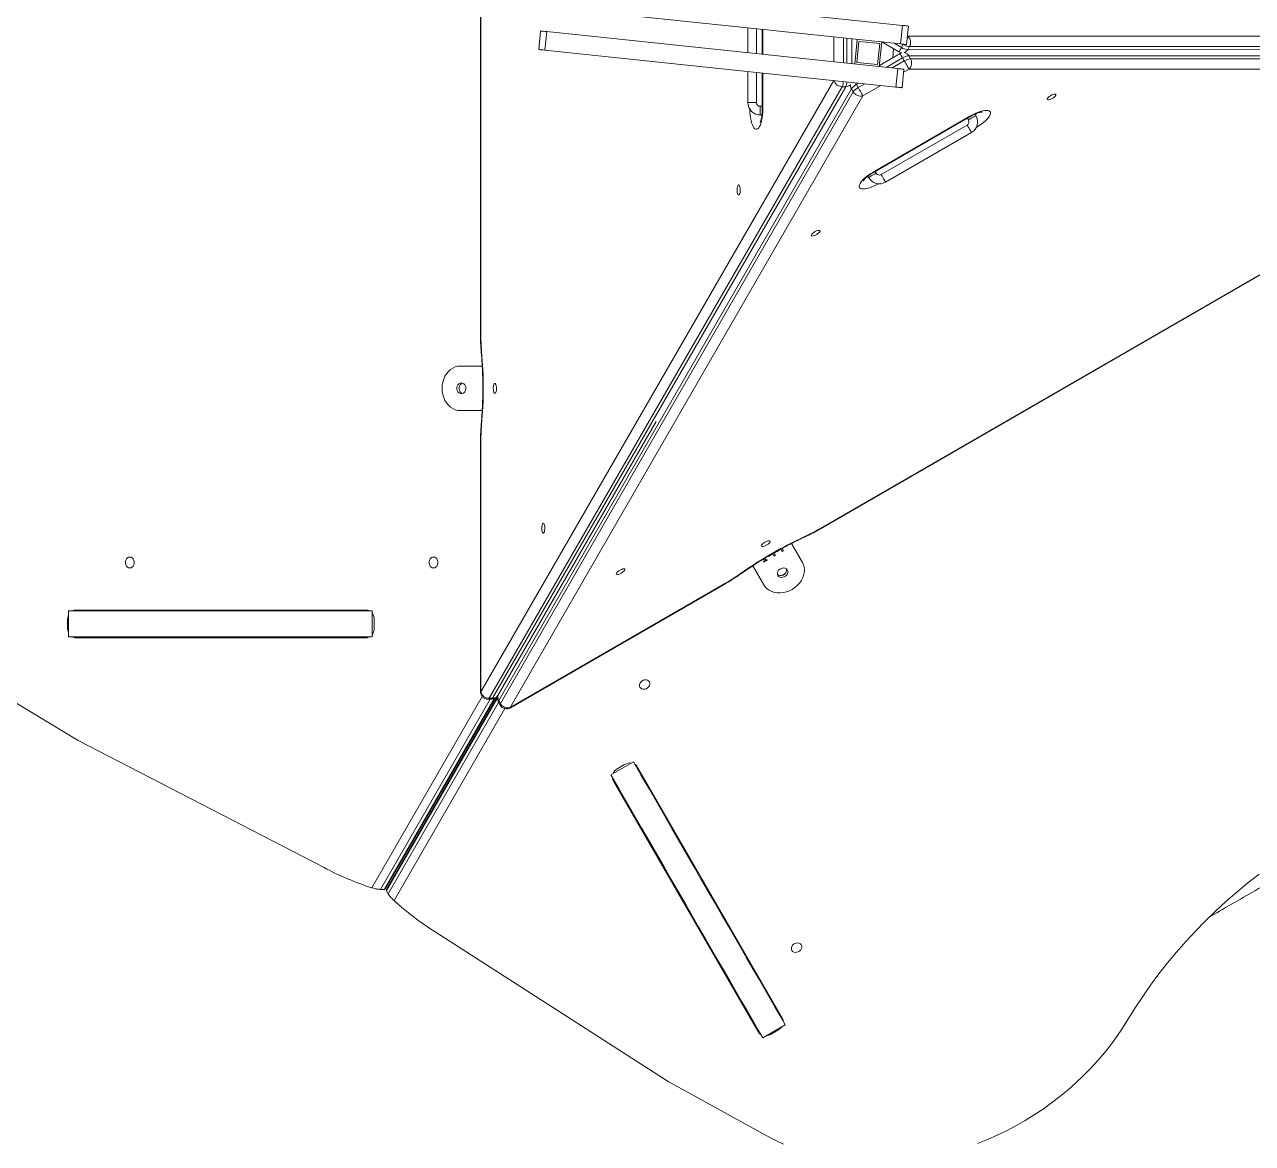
# Model space of a CAD drawing. Header units: millimetres. Extents: x 10684 to 26054, y -4768 to 6894.
# Drawn here: x 15979 to 16970, y -1742 to -840 of the extents above; entities that cross this region are included whole.
import ezdxf

# ---------------------------------------------------------------- set-up
doc = ezdxf.new("R2010")
doc.units = ezdxf.units.MM
doc.layers.add('DIKOM_ОБЪЕКТ', color=7, linetype='Continuous')

msp = doc.modelspace()

# ---------------------------------------------------------------- linework, layer by layer
at = {"layer": 'DIKOM_ОБЪЕКТ', "color": 7, "linetype": 'Continuous', "lineweight": 15}
for p, q in [((16346.606, -637.258), (16346.606, -1089.054)), ((16346.931, -637.258), (16346.931, -1089.054)), ((16403.86, -810.649), (16687.121, -840.421)), ((16402.292, -825.567), (16685.553, -855.339)), ((16687.121, -840.421), (16685.553, -855.339)), ((16692.093, -840.944), (16690.525, -855.862)), ((16395.229, -844.935), (16393.661, -859.853)), ((16400.202, -845.457), (16398.634, -860.375)), ((16400.202, -845.457), (16683.462, -875.229)), ((16562.476, -862.513), (16562.476, -842.403)), ((16569.476, -843.139), (16569.476, -863.249)), ((16574.114, -843.626), (16574.114, -863.736)), ((16574.493, -843.666), (16574.493, -863.776)), ((16631.952, -869.815), (16631.952, -849.705)), ((16639.575, -850.506), (16639.575, -870.617)), ((16642.412, -870.915), (16642.412, -850.805)), ((16646.465, -871.341), (16646.465, -851.231)), ((16650.745, -851.68), (16648.654, -871.571)), ((16691.253, -848.943), (16691.681, -849.19)), ((16691.681, -849.19), (17261.366, -848.984)), ((16398.634, -860.375), (16681.894, -890.147)), ((16652.079, -853.329), (16650.303, -870.236)), ((16668.986, -855.106), (16652.079, -853.329)), ((16667.209, -872.013), (16668.986, -855.106)), ((16668.544, -873.661), (16670.635, -853.771)), ((16670.632, -853.796), (16684.424, -861.759)), ((16679.351, -866.512), (16680.112, -859.269)), ((16680.487, -854.806), (16686.45, -858.249)), ((16686.45, -858.249), (16687.869, -855.792)), ((16687.869, -855.792), (16687.425, -855.536)), ((16687.983, -855.594), (16687.869, -855.792)), ((16692.896, -857.547), (16691.477, -860.004)), ((16691.477, -860.004), (17261.162, -859.798)), ((17262.581, -857.34), (16692.896, -857.547)), ((16650.303, -870.236), (16667.209, -872.013)), ((16685.264, -863.098), (16668.646, -872.693)), ((16687.29, -866.608), (16674.067, -874.242)), ((16678.868, -874.746), (16688.709, -869.065)), ((16688.709, -869.065), (16687.29, -866.608)), ((16692.317, -864.853), (16693.736, -867.31)), ((17262.002, -865.059), (16692.317, -864.853)), ((16693.736, -867.31), (17263.421, -867.516)), ((16562.476, -902.671), (16562.476, -877.596)), ((16569.476, -878.331), (16569.476, -902.671)), ((16574.114, -878.819), (16574.114, -908.156)), ((16574.493, -878.859), (16574.493, -908.156)), ((16683.462, -875.229), (16681.894, -890.147)), ((16688.435, -875.752), (16686.867, -890.67)), ((16692.521, -875.666), (16688.18, -878.172)), ((17262.206, -875.873), (16692.521, -875.666)), ((16346.931, -1377.903), (16631.814, -884.884)), ((16638.581, -889.876), (16353.56, -1383.134)), ((16356.397, -1383.134), (16641.419, -889.876)), ((16646.037, -891.572), (16361.374, -1385.037)), ((16641.419, -889.876), (16638.581, -889.876)), ((16647.456, -894.03), (16646.037, -891.572)), ((16651.967, -887.002), (16650.071, -888.096)), ((16650.071, -888.096), (16651.49, -890.554)), ((16651.49, -890.554), (16656.768, -887.506)), ((16669.665, -888.862), (16655.301, -897.155)), ((16362.792, -1387.495), (16647.456, -894.03)), ((16655.301, -897.155), (16370.637, -1390.62)), ((16569.476, -902.671), (16562.476, -902.671)), ((16564.105, -908.156), (16564.105, -908.142)), ((16572.476, -905.671), (16572.476, -912.671)), ((16572.476, -905.671), (16574.114, -905.671)), ((16574.114, -908.156), (16574.493, -908.156)), ((16573.86, -912.671), (16572.476, -912.671)), ((16663.669, -958.672), (16741.611, -913.672)), ((16663.858, -959), (16741.801, -914)), ((16670.088, -960.759), (16739.37, -920.759)), ((16740.468, -916.661), (16739.649, -915.242)), ((16745.838, -911.962), (16746.53, -913.161)), ((16742.87, -926.822), (16673.588, -966.822)), ((16746.805, -922.668), (16746.793, -922.675)), ((16665.171, -958.242), (16665.99, -959.661)), ((16659.082, -962.262), (16659.364, -962.184)), ((16659.928, -963.161), (16659.298, -962.071)), ((16620.788, -1246.195), (17012.055, -1020.298)), ((16620.95, -1246.477), (17012.217, -1020.579)), ((16346.606, -1089.054), (16346.931, -1089.054)), ((16330.397, -1115.156), (16348.056, -1115.156)), ((16348.057, -1151.156), (16330.397, -1151.156)), ((16360.638, -1380.905), (16488.388, -1159.82)), ((16346.606, -1177.258), (16346.606, -1377.903)), ((16346.931, -1177.258), (16346.606, -1177.258)), ((16346.931, -1177.258), (16346.931, -1377.903)), ((16460.689, -1207.757), (16361.184, -1380.25)), ((16597.62, -1258.271), (16606.45, -1273.565)), ((16582.506, -1266.749), (16579.138, -1268.693)), ((16582.363, -1266.5), (16582.506, -1266.749)), ((16583.586, -1268.62), (16582.506, -1266.749)), ((16584.525, -1267.746), (16583.443, -1268.371)), ((16583.445, -1265.875), (16583.589, -1266.124)), ((16584.669, -1267.995), (16583.586, -1268.62)), ((16584.791, -1265.43), (16583.589, -1266.124)), ((16583.589, -1266.124), (16584.669, -1267.995)), ((16584.661, -1265.204), (16584.791, -1265.43)), ((16585.633, -1264.943), (16585.511, -1264.732)), ((16589.001, -1262.999), (16585.633, -1264.943)), ((16588.858, -1262.75), (16589.001, -1262.999)), ((16590.081, -1264.87), (16589.001, -1262.999)), ((16591.02, -1263.996), (16589.938, -1264.621)), ((16591.164, -1264.245), (16590.081, -1264.87)), ((16591.287, -1261.68), (16590.084, -1262.374)), ((16590.084, -1262.374), (16591.164, -1264.245)), ((16575.273, -1291.565), (16566.443, -1276.272)), ((16575.166, -1273.481), (16575.053, -1273.284)), ((16575.51, -1271.576), (16575.077, -1270.827)), ((16578.414, -1271.606), (16575.166, -1273.481)), ((16577.721, -1271.674), (16575.658, -1272.865)), ((16576.149, -1270.182), (16576.593, -1270.951)), ((16578.3, -1271.409), (16578.414, -1271.606)), ((16579.138, -1268.693), (16579.005, -1268.463)), ((16370.637, -1390.62), (16544.401, -1290.297)), ((16370.8, -1390.901), (16544.563, -1290.579)), ((16014.204, -1312.671), (16014.204, -1333.671)), ((16014.204, -1312.671), (16259.305, -1312.671)), ((16254.403, -1311.971), (16019.923, -1311.971)), ((16061.403, -1312.671), (16025.899, -1312.671)), ((16090.832, -1311.971), (16090.832, -1312.671)), ((16110.438, -1312.671), (16110.438, -1311.971)), ((16113.732, -1312.671), (16113.732, -1311.971)), ((16240.251, -1311.971), (16240.251, -1312.671)), ((16259.305, -1312.671), (16259.305, -1333.671)), ((16013.387, -1319.971), (16013.387, -1326.371)), ((16014.204, -1319.971), (16013.387, -1319.971)), ((16013.387, -1326.371), (16014.204, -1326.371)), ((16260.939, -1326.371), (16260.939, -1319.971)), ((16014.204, -1333.671), (16259.305, -1333.671)), ((16019.923, -1334.371), (16254.403, -1334.371)), ((16101.99, -1333.671), (16103.202, -1334.371)), ((16131.987, -1333.671), (16133.2, -1334.371)), ((15944.011, -1370.28), (16021.989, -1417.354)), ((16258.895, -1535.996), (16347.971, -1381.713)), ((16354.591, -1383.903), (16266.02, -1537.312)), ((16268.903, -1537.312), (16357.738, -1383.447)), ((16269.77, -1537.147), (16358.864, -1382.833)), ((16360.749, -1381.179), (16270.462, -1537.56)), ((16360.382, -1383.151), (16270.758, -1538.383)), ((16272.2, -1540.88), (16361.331, -1386.501)), ((16346.931, -1377.903), (16346.606, -1377.903)), ((16352.606, -1383.903), (16355.443, -1383.903)), ((16353.56, -1383.134), (16356.397, -1383.134)), ((16361.185, -1386.248), (16362.603, -1388.705)), ((16361.374, -1385.037), (16362.792, -1387.495)), ((16366.318, -1391.52), (16276.903, -1546.392)), ((16021.989, -1417.354), (16220.38, -1519.769)), ((16337.364, -1420.071), (16338.062, -1420.474)), ((16451.916, -1444.875), (16470.103, -1434.375)), ((16462.964, -1436.61), (16457.421, -1439.81)), ((16324.129, -1444.605), (16323.432, -1444.203)), ((16324.151, -1444.568), (16323.453, -1444.165)), ((16590.4, -1641.336), (16473.16, -1438.271)), ((16453.761, -1449.471), (16571.001, -1652.536)), ((16479.63, -1450.876), (16480.236, -1450.526)), ((16316.63, -1457.596), (16315.932, -1457.193)), ((16266.02, -1537.312), (16268.903, -1537.312)), ((16272.2, -1540.88), (16270.758, -1538.383)), ((16514.363, -1554.436), (16515.575, -1555.136)), ((16543.495, -1560.095), (16542.889, -1560.445)), ((16545.142, -1562.948), (16544.536, -1563.298)), ((16498.103, -1692.238), (16310.213, -1571.634)), ((16529.362, -1580.414), (16530.574, -1581.114)), ((16554.339, -1580.277), (16554.945, -1579.927)), ((16574.467, -1657.139), (16592.653, -1646.639)), ((16580.789, -1653.489), (16581.197, -1654.196)), ((16581.197, -1654.196), (16586.74, -1650.996)), ((16586.74, -1650.996), (16586.331, -1650.289)), ((16577.859, -1736.232), (16498.103, -1692.238))]:
    msp.add_line(p, q, dxfattribs=at)
at = {"layer": 'DIKOM_ОБЪЕКТ', "color": 7, "linetype": 'Continuous', "lineweight": 15, "flags": 128}
for points in [[(16687.121, -840.421), (16688.091, -840.523), (16689.024, -840.621), (16689.883, -840.711), (16690.637, -840.791), (16691.255, -840.856), (16691.715, -840.904), (16691.998, -840.934), (16692.093, -840.944)], [(16395.229, -844.935), (16395.308, -844.943), (16395.739, -844.988), (16396.513, -845.07), (16397.573, -845.181), (16398.835, -845.314), (16400.202, -845.457)], [(16691.681, -849.19), (16691.436, -849.614), (16691.126, -850.152)], [(16393.661, -859.853), (16393.74, -859.861), (16394.171, -859.906), (16394.946, -859.988), (16396.005, -860.099), (16397.267, -860.232), (16398.634, -860.375)], [(16686.45, -858.249), (16685.916, -859.176), (16685.439, -860.002), (16685.038, -860.696), (16684.729, -861.231), (16684.524, -861.586), (16684.43, -861.749), (16684.424, -861.759)], [(16685.553, -855.339), (16686.523, -855.441), (16687.456, -855.539), (16688.315, -855.629), (16689.069, -855.708), (16689.687, -855.773), (16690.147, -855.822), (16690.43, -855.851), (16690.525, -855.862)], [(16687.29, -866.608), (16686.755, -865.681), (16686.279, -864.855), (16685.878, -864.161), (16685.569, -863.626), (16685.364, -863.271), (16685.27, -863.108), (16685.264, -863.098)], [(16692.521, -875.666), (16692.276, -875.243), (16691.932, -874.647), (16691.501, -873.901), (16691.001, -873.034), (16690.45, -872.08), (16689.869, -871.074), (16689.281, -870.056), (16688.709, -869.065)], [(16683.462, -875.229), (16684.432, -875.331), (16685.365, -875.429), (16686.225, -875.52), (16686.978, -875.599), (16687.597, -875.664), (16688.056, -875.712), (16688.339, -875.742), (16688.435, -875.752)], [(16650.071, -888.096), (16649.536, -887.17), (16649.275, -886.719)], [(16655.301, -897.155), (16655.056, -896.732), (16654.712, -896.136), (16654.282, -895.39), (16653.781, -894.523), (16653.23, -893.568), (16652.65, -892.563), (16652.062, -891.545), (16651.49, -890.554)], [(16681.894, -890.147), (16682.864, -890.249), (16683.797, -890.347), (16684.657, -890.438), (16685.411, -890.517), (16686.029, -890.582), (16686.488, -890.63), (16686.771, -890.66), (16686.867, -890.67)], [(16804.132, -900.089), (16804.477, -900.331), (16805.1, -900.375), (16805.944, -900.215), (16806.935, -899.866), (16807.985, -899.36), (16809, -898.74), (16809.891, -898.063), (16810.577, -897.388), (16810.999, -896.775), (16811.119, -896.279), (16810.925, -895.943), (16810.436, -895.799), (16809.694, -895.858), (16808.766, -896.115), (16807.734, -896.547), (16806.69, -897.117), (16805.726, -897.773), (16804.929, -898.457), (16804.368, -899.108), (16804.095, -899.668), (16804.132, -900.089)], [(16574.493, -908.156), (16574.435, -910.541), (16574.263, -912.872), (16573.979, -915.098), (16573.591, -917.169), (16573.107, -919.039), (16572.538, -920.665), (16571.896, -922.012), (16571.197, -923.05), (16570.455, -923.755), (16569.687, -924.111), (16568.911, -924.111), (16568.144, -923.755), (16567.402, -923.05), (16566.702, -922.012), (16566.061, -920.665), (16565.492, -919.039), (16565.008, -917.169), (16564.62, -915.098), (16564.336, -912.872), (16564.163, -910.541), (16564.105, -908.156)], [(16741.611, -913.672), (16743.705, -912.529), (16745.811, -911.513), (16747.88, -910.646), (16749.868, -909.947), (16751.729, -909.431), (16753.422, -909.11), (16754.91, -908.992), (16756.158, -909.079), (16757.139, -909.369), (16757.832, -909.856), (16758.22, -910.528), (16758.295, -911.371), (16758.056, -912.366), (16757.507, -913.491), (16756.661, -914.72), (16755.537, -916.026), (16754.16, -917.38), (16752.56, -918.751), (16750.774, -920.11), (16748.841, -921.425), (16746.805, -922.668)], [(16746.072, -912.367), (16746.661, -911.838), (16746.991, -911.518)], [(16573.393, -912.671), (16573.557, -913.446), (16573.669, -913.892)], [(16742.87, -926.822), (16742.803, -926.705), (16742.603, -926.36), (16742.28, -925.8), (16741.845, -925.046), (16741.314, -924.127), (16740.709, -923.079), (16740.053, -921.942), (16739.37, -920.759)], [(16746.53, -913.161), (16746.414, -913.229), (16746.069, -913.428), (16745.508, -913.751), (16744.755, -914.186), (16743.836, -914.717), (16742.788, -915.322), (16741.651, -915.978), (16740.468, -916.661)], [(16741.801, -914), (16741.769, -913.945), (16741.611, -913.672)], [(16668.017, -968.145), (16666.769, -968.81), (16664.663, -969.826), (16662.594, -970.693), (16660.606, -971.393), (16658.745, -971.908), (16657.052, -972.229), (16655.564, -972.347), (16654.316, -972.26), (16653.335, -971.97), (16652.642, -971.483), (16652.254, -970.811), (16652.179, -969.968), (16652.419, -968.973), (16652.967, -967.849), (16653.813, -966.62), (16654.937, -965.314), (16656.315, -963.96), (16657.914, -962.588), (16659.7, -961.229), (16661.633, -959.914), (16663.669, -958.672)], [(16665.99, -959.661), (16664.807, -960.344), (16663.67, -961.001), (16662.622, -961.606), (16661.703, -962.136), (16660.949, -962.571), (16660.389, -962.895), (16660.044, -963.094), (16659.928, -963.161)], [(16663.858, -959), (16663.827, -958.945), (16663.669, -958.672)], [(16673.588, -966.822), (16673.521, -966.705), (16673.321, -966.36), (16672.998, -965.8), (16672.563, -965.046), (16672.032, -964.127), (16671.427, -963.079), (16670.771, -961.942), (16670.088, -960.759)], [(16554.996, -969.092), (16554.613, -969.27), (16554.264, -969.787), (16553.981, -970.598), (16553.787, -971.631), (16553.701, -972.793), (16553.73, -973.982), (16553.871, -975.092), (16554.113, -976.024), (16554.432, -976.696), (16554.802, -977.047), (16555.189, -977.047), (16555.559, -976.696), (16555.879, -976.024), (16556.12, -975.092), (16556.262, -973.982), (16556.291, -972.793), (16556.205, -971.631), (16556.011, -970.598), (16555.727, -969.787), (16555.379, -969.27), (16554.996, -969.092)], [(16620.645, -1006.025), (16620.3, -1005.782), (16619.678, -1005.739), (16618.834, -1005.899), (16617.842, -1006.247), (16616.793, -1006.754), (16615.778, -1007.374), (16614.887, -1008.051), (16614.2, -1008.726), (16613.779, -1009.339), (16613.659, -1009.835), (16613.853, -1010.17), (16614.342, -1010.315), (16615.083, -1010.256), (16616.012, -1009.999), (16617.043, -1009.566), (16618.088, -1008.997), (16619.051, -1008.341), (16619.849, -1007.657), (16620.409, -1007.006), (16620.683, -1006.445), (16620.645, -1006.025)], [(16347.267, -1104.018), (16347.311, -1103.793), (16347.568, -1103.48)], [(16330.397, -1151.156), (16328.3, -1150.973), (16326.246, -1150.427), (16324.276, -1149.529), (16322.431, -1148.298), (16320.748, -1146.759), (16319.262, -1144.943), (16318.002, -1142.887), (16316.994, -1140.633), (16316.26, -1138.227), (16315.813, -1135.718), (16315.663, -1133.156), (16315.813, -1130.594), (16316.26, -1128.085), (16316.994, -1125.678), (16318.002, -1123.424), (16319.262, -1121.368), (16320.748, -1119.552), (16322.431, -1118.013), (16324.276, -1116.783), (16326.246, -1115.885), (16328.3, -1115.339), (16330.397, -1115.156)], [(16331.216, -1137.556), (16330.201, -1137.378), (16329.269, -1136.857), (16328.494, -1136.037), (16327.94, -1134.984), (16327.651, -1133.782), (16327.651, -1132.53), (16327.94, -1131.328), (16328.494, -1130.274), (16329.269, -1129.454), (16330.201, -1128.934), (16331.216, -1128.756), (16332.231, -1128.934), (16333.163, -1129.454), (16333.938, -1130.274), (16334.492, -1131.328), (16334.781, -1132.53), (16334.781, -1133.782), (16334.492, -1134.984), (16333.938, -1136.037), (16333.163, -1136.857), (16332.231, -1137.378), (16331.216, -1137.556)], [(16332.078, -1137.428), (16331.924, -1137.378), (16330.992, -1136.857), (16330.217, -1136.037), (16329.663, -1134.984), (16329.374, -1133.782), (16329.374, -1132.53), (16329.663, -1131.328), (16330.217, -1130.274), (16330.992, -1129.454), (16331.924, -1128.934), (16332.078, -1128.884)], [(16332.11, -1128.894), (16331.99, -1128.934), (16331.06, -1129.454), (16330.286, -1130.274), (16329.733, -1131.328), (16329.445, -1132.53), (16329.445, -1133.782), (16329.733, -1134.984), (16330.286, -1136.037), (16331.06, -1136.857), (16331.99, -1137.378), (16332.11, -1137.418)], [(16358.293, -1137.156), (16358.675, -1136.978), (16359.024, -1136.461), (16359.308, -1135.65), (16359.501, -1134.617), (16359.588, -1133.455), (16359.559, -1132.266), (16359.417, -1131.156), (16359.176, -1130.224), (16358.856, -1129.552), (16358.486, -1129.201), (16358.099, -1129.201), (16357.729, -1129.552), (16357.41, -1130.224), (16357.168, -1131.156), (16357.027, -1132.266), (16356.998, -1133.455), (16357.084, -1134.617), (16357.277, -1135.65), (16357.561, -1136.461), (16357.91, -1136.978), (16358.293, -1137.156)], [(16347.267, -1162.293), (16347.311, -1162.519), (16347.568, -1162.832)], [(16397.334, -1241.942), (16396.951, -1242.12), (16396.602, -1242.637), (16396.319, -1243.448), (16396.125, -1244.481), (16396.039, -1245.643), (16396.068, -1246.832), (16396.209, -1247.942), (16396.451, -1248.874), (16396.771, -1249.546), (16397.14, -1249.898), (16397.527, -1249.898), (16397.897, -1249.546), (16398.217, -1248.874), (16398.458, -1247.942), (16398.6, -1246.832), (16398.629, -1245.643), (16398.543, -1244.481), (16398.349, -1243.448), (16398.065, -1242.637), (16397.717, -1242.12), (16397.334, -1241.942)], [(16620.95, -1246.477), (16620.924, -1246.43), (16620.788, -1246.195)], [(16580.378, -1256.407), (16580.032, -1256.164), (16579.41, -1256.121), (16578.566, -1256.281), (16577.575, -1256.629), (16576.525, -1257.136), (16575.51, -1257.755), (16574.619, -1258.433), (16573.933, -1259.108), (16573.511, -1259.721), (16573.391, -1260.217), (16573.585, -1260.552), (16574.074, -1260.697), (16574.816, -1260.638), (16575.744, -1260.381), (16576.776, -1259.948), (16577.82, -1259.379), (16578.783, -1258.723), (16579.581, -1258.039), (16580.141, -1257.388), (16580.415, -1256.827), (16580.378, -1256.407)], [(16607.66, -1253.386), (16607.834, -1253.236), (16607.976, -1252.857)], [(16063.633, -1269.271), (16062.62, -1269.449), (16061.689, -1269.969), (16060.916, -1270.79), (16060.363, -1271.843), (16060.075, -1273.045), (16060.075, -1274.297), (16060.363, -1275.499), (16060.916, -1276.552), (16061.689, -1277.372), (16062.62, -1277.893), (16063.633, -1278.071), (16064.646, -1277.893), (16065.576, -1277.372), (16066.35, -1276.552), (16066.903, -1275.499), (16067.191, -1274.297), (16067.191, -1273.045), (16066.903, -1271.843), (16066.35, -1270.79), (16065.576, -1269.969), (16064.646, -1269.449), (16063.633, -1269.271)], [(16308.733, -1269.271), (16307.72, -1269.449), (16306.79, -1269.969), (16306.016, -1270.79), (16305.463, -1271.843), (16305.175, -1273.045), (16305.175, -1274.297), (16305.463, -1275.499), (16306.016, -1276.552), (16306.79, -1277.372), (16307.72, -1277.893), (16308.733, -1278.071), (16309.746, -1277.893), (16310.677, -1277.372), (16311.45, -1276.552), (16312.003, -1275.499), (16312.291, -1274.297), (16312.291, -1273.045), (16312.003, -1271.843), (16311.45, -1270.79), (16310.677, -1269.969), (16309.746, -1269.449), (16308.733, -1269.271)], [(16606.45, -1273.565), (16607.339, -1275.472), (16607.894, -1277.524), (16608.101, -1279.679), (16607.958, -1281.892), (16607.467, -1284.119), (16606.637, -1286.315), (16605.487, -1288.434), (16604.038, -1290.433), (16602.322, -1292.273), (16600.372, -1293.914), (16598.228, -1295.325), (16595.935, -1296.476), (16593.538, -1297.344), (16591.087, -1297.911), (16588.631, -1298.165), (16586.221, -1298.102), (16583.905, -1297.723), (16581.73, -1297.035), (16579.742, -1296.052), (16577.98, -1294.795), (16576.48, -1293.289), (16575.273, -1291.565)], [(16586.641, -1284.056), (16586.288, -1283.088), (16586.273, -1282.02), (16586.596, -1280.939), (16587.231, -1279.932), (16588.127, -1279.082), (16589.212, -1278.455), (16590.397, -1278.105), (16591.586, -1278.058), (16592.684, -1278.319), (16593.601, -1278.866), (16594.262, -1279.656), (16594.615, -1280.624), (16594.631, -1281.692), (16594.308, -1282.773), (16593.673, -1283.779), (16592.777, -1284.63), (16591.692, -1285.256), (16590.507, -1285.607), (16589.318, -1285.654), (16588.22, -1285.393), (16587.303, -1284.846), (16586.641, -1284.056)], [(16463.181, -1278.989), (16462.836, -1278.747), (16462.214, -1278.703), (16461.369, -1278.863), (16460.378, -1279.212), (16459.329, -1279.718), (16458.313, -1280.338), (16457.423, -1281.015), (16456.736, -1281.69), (16456.314, -1282.303), (16456.195, -1282.799), (16456.389, -1283.135), (16456.878, -1283.279), (16457.619, -1283.22), (16458.547, -1282.963), (16459.579, -1282.531), (16460.623, -1281.961), (16461.587, -1281.305), (16462.384, -1280.621), (16462.945, -1279.97), (16463.219, -1279.41), (16463.181, -1278.989)], [(16557.192, -1282.524), (16556.975, -1282.599), (16556.576, -1282.533)], [(16586.314, -1283.212), (16586.409, -1283.296), (16587.324, -1283.842), (16588.421, -1284.102), (16589.61, -1284.054), (16590.795, -1283.703), (16591.88, -1283.076), (16592.776, -1282.226), (16593.412, -1281.22), (16593.736, -1280.14), (16593.721, -1279.074), (16593.696, -1278.95)], [(16593.721, -1278.974), (16593.754, -1279.131), (16593.77, -1280.199), (16593.447, -1281.28), (16592.811, -1282.287), (16591.915, -1283.138), (16590.831, -1283.764), (16589.646, -1284.115), (16588.456, -1284.162), (16587.358, -1283.901), (16586.442, -1283.353), (16586.321, -1283.246)], [(16544.563, -1290.579), (16544.536, -1290.532), (16544.401, -1290.297)], [(16133.214, -1334.371), (16132.667, -1334.055), (16132.002, -1333.671)], [(16138.002, -1333.671), (16138.425, -1333.915), (16139.214, -1334.371)], [(16139.218, -1334.371), (16138.427, -1333.914), (16138.006, -1333.671)], [(16138.051, -1333.671), (16138.45, -1333.901), (16139.264, -1334.371)], [(16139.268, -1334.371), (16138.452, -1333.9), (16138.055, -1333.671)], [(16475.353, -1374.269), (16476.014, -1375.057), (16476.93, -1375.603), (16478.027, -1375.863), (16479.216, -1375.815), (16480.401, -1375.464), (16481.485, -1374.837), (16482.382, -1373.987), (16483.017, -1372.981), (16483.341, -1371.901), (16483.326, -1370.835), (16482.974, -1369.869), (16482.314, -1369.081), (16481.398, -1368.535), (16480.301, -1368.276), (16479.112, -1368.323), (16477.927, -1368.674), (16476.842, -1369.301), (16475.946, -1370.151), (16475.31, -1371.157), (16474.986, -1372.237), (16475.001, -1373.303), (16475.353, -1374.269)], [(16353.56, -1383.134), (16353.091, -1383.714), (16352.606, -1383.903)], [(16355.443, -1383.903), (16355.928, -1383.714), (16356.397, -1383.134)], [(16361.374, -1385.037), (16361.106, -1385.734), (16361.185, -1386.248)], [(16362.603, -1388.705), (16362.525, -1388.191), (16362.792, -1387.495)], [(16370.8, -1390.901), (16370.773, -1390.855), (16370.637, -1390.62)], [(16592.653, -1646.639), (16588.661, -1639.723), (16584.52, -1632.551), (16580.234, -1625.128), (16575.807, -1617.46), (16571.242, -1609.553), (16566.542, -1601.413), (16561.712, -1593.047), (16556.755, -1584.462), (16551.676, -1575.664), (16546.478, -1566.66), (16541.165, -1557.459), (16535.742, -1548.066), (16530.213, -1538.489), (16524.583, -1528.737), (16518.855, -1518.816), (16513.035, -1508.735), (16507.127, -1498.503), (16501.136, -1488.126), (16495.066, -1477.613), (16488.923, -1466.973), (16482.712, -1456.215), (16476.437, -1445.346), (16470.103, -1434.375)], [(16574.467, -1657.139), (16570.474, -1650.223), (16566.333, -1643.051), (16562.048, -1635.628), (16557.62, -1627.96), (16553.055, -1620.053), (16548.356, -1611.913), (16543.526, -1603.547), (16538.569, -1594.962), (16533.49, -1586.164), (16528.291, -1577.16), (16522.979, -1567.959), (16517.556, -1558.566), (16512.027, -1548.989), (16506.396, -1539.237), (16500.668, -1529.316), (16494.848, -1519.236), (16488.94, -1509.003), (16482.949, -1498.626), (16476.88, -1488.113), (16470.737, -1477.473), (16464.525, -1466.715), (16458.25, -1455.846), (16451.916, -1444.875)], [(16975.034, -1524.929), (16965.919, -1532.084), (16957.01, -1539.46), (16948.316, -1547.049), (16939.847, -1554.844), (16931.61, -1562.836), (16923.614, -1571.018), (16915.867, -1579.382), (16908.376, -1587.919), (16901.148, -1596.622), (16894.191, -1605.481), (16887.512, -1614.487), (16881.118, -1623.632), (16875.014, -1632.907), (16869.207, -1642.302)], [(16512.541, -1549.88), (16511.748, -1549.423), (16511.329, -1549.18)], [(16511.331, -1549.184), (16511.746, -1549.424), (16512.543, -1549.884)], [(16512.566, -1549.923), (16511.723, -1549.436), (16511.353, -1549.223)], [(16511.355, -1549.227), (16511.721, -1549.438), (16512.568, -1549.927)], [(16515.568, -1555.123), (16514.478, -1554.494), (16514.356, -1554.423)], [(16597.903, -1586.532), (16598.564, -1587.32), (16599.48, -1587.866), (16600.577, -1588.126), (16601.766, -1588.078), (16602.951, -1587.727), (16604.035, -1587.101), (16604.932, -1586.25), (16605.568, -1585.244), (16605.891, -1584.165), (16605.876, -1583.098), (16605.524, -1582.132), (16604.864, -1581.344), (16603.948, -1580.798), (16602.851, -1580.539), (16601.662, -1580.586), (16600.477, -1580.938), (16599.393, -1581.564), (16598.496, -1582.414), (16597.86, -1583.42), (16597.537, -1584.5), (16597.551, -1585.566), (16597.903, -1586.532)], [(16869.207, -1642.302), (16864.907, -1649.188), (16860.319, -1655.954), (16855.453, -1662.587), (16850.316, -1669.077), (16844.918, -1675.413), (16839.267, -1681.582), (16833.375, -1687.575), (16827.249, -1693.381), (16820.903, -1698.99), (16814.346, -1704.392), (16807.591, -1709.578), (16800.648, -1714.538), (16793.529, -1719.265), (16786.249, -1723.749), (16778.818, -1727.983), (16771.25, -1731.96), (16763.558, -1735.673), (16755.755, -1739.115), (16747.856, -1742.281)], [(16591.09, -1742.752), (16584.374, -1739.631), (16577.859, -1736.232)]]:
    msp.add_lwpolyline(points, dxfattribs=at)
at = {"layer": 'DIKOM_ОБЪЕКТ', "color": 7, "linetype": 'Continuous', "lineweight": 15}
for centre, radius, start, end in [((16687.009, -854.137), 6.803, 329.916559, 46.636496), ((16687.424, -856.563), 6, 240, 262.660871), ((16692.662, -848.533), 11.532, 237.408789, 264.103997), ((16694.081, -846.076), 11.532, 237.408804, 264.103982), ((16687.055, -857.604), 5.032, 288.725338, 331.508058), ((16688.264, -868.294), 6, 105.529834, 120), ((16693.502, -876.324), 11.532, 95.896007, 122.591212), ((16694.921, -878.78), 11.531, 95.894934, 122.59228), ((16688.031, -867.106), 4.843, 27.733179, 78.72721), ((16687.849, -870.72), 6.803, 313.362064, 30.08328), ((16638.584, -883.038), 6.838, 195.835113, 269.971395), ((16629.642, -885.614), 9.903, 334.511036, 359.524713), ((16631.899, -885.505), 10.475, 335.339409, 357.334817), ((16641.609, -885.035), 4.845, 267.743051, 318.71752), ((16650.328, -888.943), 5.032, 168.728368, 211.503977), ((16655.38, -898.334), 11.533, 117.40928, 144.103555), ((16656.798, -900.791), 11.531, 117.407713, 144.105153), ((16653.353, -890.637), 6.803, 209.916078, 286.638005), ((16572.476, -902.671), 10, 180, 270), ((16572.476, -902.671), 3, 180, 270), ((16737.87, -918.161), 3, 300, 30), ((16737.87, -918.161), 10, 300, 30), ((16668.588, -958.161), 3, 210, 300), ((16668.588, -958.161), 10, 210, 300), ((16508.4, -1089.149), 161.469, 179.966151, 185.09184), ((16013.396, -1133.156), 335.487, 354.925176, 5.074824), ((16508.399, -1177.163), 161.468, 174.90815, 180.033858), ((16539.949, -1106.367), 161.514, 294.909177, 300.033408), ((16749.346, -1557.069), 335.456, 114.924687, 125.075267), ((16463.742, -1150.401), 161.484, 299.966123, 305.091333), ((16022.789, -1319.931), 9.401, 155.935832, 180.240371), ((16019.96, -1317.567), 5.597, 90.375285, 118.966687), ((16028.609, -1317.566), 5.595, 90.371577, 118.97102), ((16061.518, -1310.216), 2.456, 225.58134, 267.72649), ((16090.93, -1310.216), 2.456, 225.58134, 267.72649), ((16254.365, -1317.569), 5.598, 61.03821, 89.619819), ((16251.881, -1319.87), 9.059, 359.361602, 34.959558), ((16022.789, -1326.41), 9.402, 179.760024, 204.063772), ((16251.88, -1326.472), 9.059, 325.040575, 0.638265), ((16019.96, -1328.775), 5.597, 241.033313, 269.624715), ((16028.609, -1328.776), 5.595, 241.02898, 269.628423), ((16254.365, -1328.773), 5.598, 270.380181, 298.96179), ((16352.606, -1377.903), 6, 180, 270), ((16353.55, -1376.331), 6.803, 193.361506, 270.084631), ((16355.443, -1377.903), 6, 270, 329.979241), ((16356.613, -1378.396), 4.743, 267.391941, 328.062794), ((16366.381, -1383.248), 6, 150.020759, 210), ((16365.369, -1382.481), 4.743, 151.93603, 212.609864), ((16367.8, -1385.705), 6, 210, 300), ((16368.689, -1384.101), 6.803, 209.916697, 286.637891), ((16467.58, -1444.403), 9.057, 85.037703, 120.64102), ((16468.335, -1441.098), 5.593, 30.365301, 58.97766), ((16458.632, -1446.703), 5.602, 181.04827, 209.60892), ((16461.861, -1447.704), 9.056, 119.357739, 154.964568), ((16332.332, -1307.871), 239.654, 242.151214, 252.155968), ((16437.741, -1368.74), 239.644, 227.843877, 237.849048), ((16556.415, -1578.966), 2.456, 212.267835, 254.428533), ((16571.121, -1604.437), 2.456, 212.267835, 254.428533), ((16581.213, -1636.611), 5.593, 1.02448, 29.63271), ((16585.538, -1644.101), 5.593, 1.02448, 29.63271), ((16571.504, -1642.215), 5.596, 210.374991, 238.967971), ((16575.829, -1649.706), 5.596, 210.374991, 238.967971), ((16576.462, -1646.072), 9.404, 275.938353, 300.237442), ((16582.072, -1642.833), 9.403, 299.761297, 324.061783)]:
    msp.add_arc(centre, radius, start, end, dxfattribs=at)
for points, knots in [([(16574.114, -908.156), (16574.112, -908.493), (16574.105, -909.477), (16574.026, -911.087), (16573.852, -912.91), (16573.606, -914.578), (16573.306, -916.029), (16572.994, -917.164), (16572.705, -917.974), (16572.492, -918.454), (16572.364, -918.666), (16572.383, -918.639), (16572.388, -918.632)], [0, 0, 0, 0, 0.0669176, 0.1950339, 0.3223173, 0.4476362, 0.5698766, 0.6877639, 0.7881069, 0.8815537, 0.9688959, 1, 1, 1, 1]), ([(16741.801, -914), (16742.094, -913.833), (16742.949, -913.348), (16744.383, -912.611), (16746.049, -911.85), (16747.617, -911.229), (16749.023, -910.763), (16750.162, -910.466), (16751.008, -910.311), (16751.53, -910.255), (16751.778, -910.261), (16751.745, -910.257), (16751.737, -910.256)], [0, 0, 0, 0, 0.0669182, 0.1950286, 0.3223169, 0.4476347, 0.5698765, 0.6877612, 0.788106, 0.8815533, 0.9688958, 1, 1, 1, 1]), ([(16655.637, -965.76), (16655.648, -965.737), (16655.671, -965.69), (16655.909, -965.327), (16656.344, -964.784), (16657.013, -964.061), (16657.921, -963.199), (16659.061, -962.235), (16660.405, -961.212), (16661.892, -960.192), (16663.072, -959.457), (16663.73, -959.075), (16663.858, -959)], [0, 0, 0, 0, 0.0827589, 0.1721149, 0.2685518, 0.3727292, 0.4841814, 0.6016573, 0.7237241, 0.8489938, 0.9704743, 1, 1, 1, 1]), ([(16346.606, -1089.054), (16346.609, -1089.804), (16346.617, -1091.978), (16346.714, -1095.567), (16346.922, -1099.822), (16347.151, -1102.612), (16347.267, -1104.018)], [0, 0, 0, 0, 0.14869083, 0.43088777, 0.71323315, 1, 1, 1, 1]), ([(16347.267, -1104.018), (16347.353, -1105.002), (16347.601, -1107.857), (16347.938, -1112.644), (16348.245, -1118.386), (16348.45, -1124.176), (16348.555, -1129.993), (16348.56, -1135.82), (16348.463, -1141.639), (16348.266, -1147.434), (16347.968, -1153.183), (16347.627, -1158.137), (16347.366, -1161.152), (16347.267, -1162.294)], [0, 0, 0, 0, 0.0518574, 0.1504353, 0.2490602, 0.347724, 0.446415, 0.5451213, 0.6438312, 0.7425294, 0.8412044, 0.939845, 1, 1, 1, 1]), ([(16347.267, -1162.294), (16347.205, -1163.022), (16347.024, -1165.131), (16346.805, -1168.677), (16346.637, -1172.947), (16346.616, -1175.815), (16346.606, -1177.258)], [0, 0, 0, 0, 0.14884362, 0.43158104, 0.71405516, 1, 1, 1, 1]), ([(16607.661, -1253.386), (16608.322, -1253.076), (16610.24, -1252.178), (16613.42, -1250.595), (16617.202, -1248.605), (16619.696, -1247.189), (16620.95, -1246.477)], [0, 0, 0, 0, 0.14884758, 0.43158242, 0.71405534, 1, 1, 1, 1]), ([(16557.192, -1282.524), (16558.001, -1281.958), (16560.349, -1280.315), (16564.327, -1277.63), (16569.147, -1274.493), (16574.058, -1271.421), (16579.043, -1268.421), (16584.087, -1265.504), (16589.175, -1262.678), (16594.292, -1259.951), (16599.42, -1257.334), (16603.881, -1255.153), (16606.622, -1253.871), (16607.661, -1253.386)], [0, 0, 0, 0, 0.0518573, 0.1504358, 0.2490608, 0.3477251, 0.4464152, 0.5451206, 0.6438321, 0.7425303, 0.8412051, 0.9398462, 1, 1, 1, 1]), ([(16575.053, -1273.284), (16575.276, -1273.156), (16575.586, -1272.979), (16575.874, -1272.628), (16575.921, -1272.266), (16575.709, -1271.944), (16575.571, -1271.688), (16575.51, -1271.576)], [0, 0, 0, 0, 0.3141498, 0.436733, 0.558972, 0.8057698, 1, 1, 1, 1]), ([(16576.593, -1270.951), (16576.7, -1271.128), (16576.851, -1271.375), (16577.062, -1271.684), (16577.381, -1271.82), (16577.839, -1271.66), (16578.146, -1271.493), (16578.3, -1271.409)], [0, 0, 0, 0, 0.315065, 0.4388094, 0.561083, 0.778921, 1, 1, 1, 1]), ([(16544.563, -1290.579), (16545.211, -1290.201), (16547.09, -1289.107), (16550.15, -1287.229), (16553.731, -1284.921), (16556.032, -1283.327), (16557.192, -1282.524)], [0, 0, 0, 0, 0.14868956, 0.43088946, 0.71323016, 1, 1, 1, 1]), ([(16266.02, -1537.312), (16265.67, -1537.3), (16264.969, -1537.274), (16263.485, -1537.075), (16261.852, -1536.775), (16260.236, -1536.401), (16259.321, -1536.125), (16258.895, -1535.996)], [0, 0, 0, 0, 0.1967398, 0.3933001, 0.5957766, 0.811575, 1, 1, 1, 1]), ([(16935.408, -1559.291), (16936.428, -1558.701), (16943.689, -1554.498), (16957.505, -1546.506), (16970.412, -1539.044), (16976.862, -1535.315)], [0, 0, 0, 0, 0.0755158, 0.5379648, 1, 1, 1, 1]), ([(16269.749, -1537.136), (16269.753, -1537.144), (16269.809, -1537.243), (16269.466, -1537.297), (16269.035, -1537.309), (16268.903, -1537.312)], [0, 0, 0, 0, 0.0585632, 0.7115905, 1, 1, 1, 1]), ([(16270.758, -1538.383), (16270.626, -1538.136), (16270.409, -1537.728), (16270.483, -1537.627), (16270.512, -1537.587)], [0, 0, 0, 0, 0.6074237, 1, 1, 1, 1]), ([(16276.903, -1546.392), (16276.496, -1546.007), (16275.681, -1545.236), (16274.384, -1543.811), (16273.252, -1542.432), (16272.542, -1541.447), (16272.28, -1541.013), (16272.2, -1540.88)], [0, 0, 0, 0, 0.234121, 0.4684723, 0.695186, 0.9066086, 1, 1, 1, 1])]:
    msp.add_open_spline(points, degree=3, knots=knots, dxfattribs=at)

doc.saveas('drawing.dxf')
